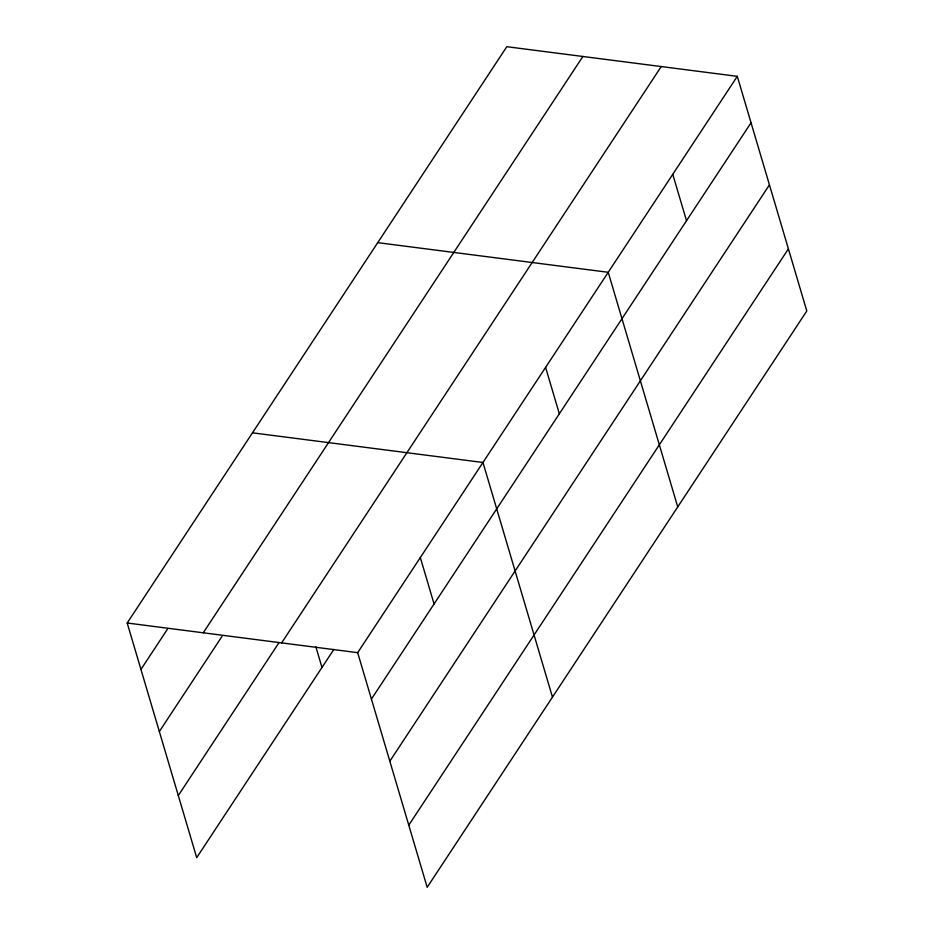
<?xml version="1.0" encoding="UTF-8"?>
<svg xmlns="http://www.w3.org/2000/svg" width="934" height="934" viewBox="0 0 934 934"><rect width="100%" height="100%" fill="white"/><g stroke="black" fill="none" stroke-linecap="round" stroke-linejoin="round"><path stroke-width="1.4" d="M333.87 649.41L196.7 857.657L127.199 623.013L506.812 46.7L737.3 76.343L806.801 310.987L427.188 887.3L357.675 652.668L737.3 76.343M140.941 669.421L167.898 628.489M203.25 632.797L582.874 56.484M159.34 731.532L221.977 636.439M178.301 795.534L278.997 642.662M281.624 642.884L661.237 66.559M371.428 699.064L751.053 122.751M389.828 761.187L769.453 184.862M408.788 825.177L788.401 248.864M377.745 242.653L608.232 272.296L677.734 506.928M252.472 432.827L482.96 462.482L552.461 697.114M127.199 623.013L357.675 652.668M672.76 174.319L686.513 220.728M545.596 367.389L559.338 413.785M420.323 557.575L434.065 603.971M315.844 646.76L321.973 667.471"/></g></svg>
